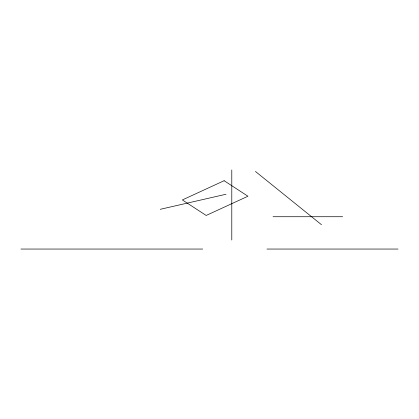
<?xml version="1.0" encoding="UTF-8"?>
<svg xmlns="http://www.w3.org/2000/svg" width="419" height="419" viewBox="0 0 419 419"><rect width="100%" height="100%" fill="white"/><g stroke="black" fill="none" stroke-linecap="round" stroke-linejoin="round"><path stroke-width="0.63" d="M160.273 209.301L226.035 194.248M273.036 216.728L342.648 216.728M20.95 249.048L202.702 249.048M266.945 249.048L398.05 249.048M255.438 171.46L321.493 224.715M231.791 169.952L231.791 240.019M224.123 180.715L182.365 199.936L206.185 215.455L247.943 196.233L224.123 180.715"/></g></svg>
